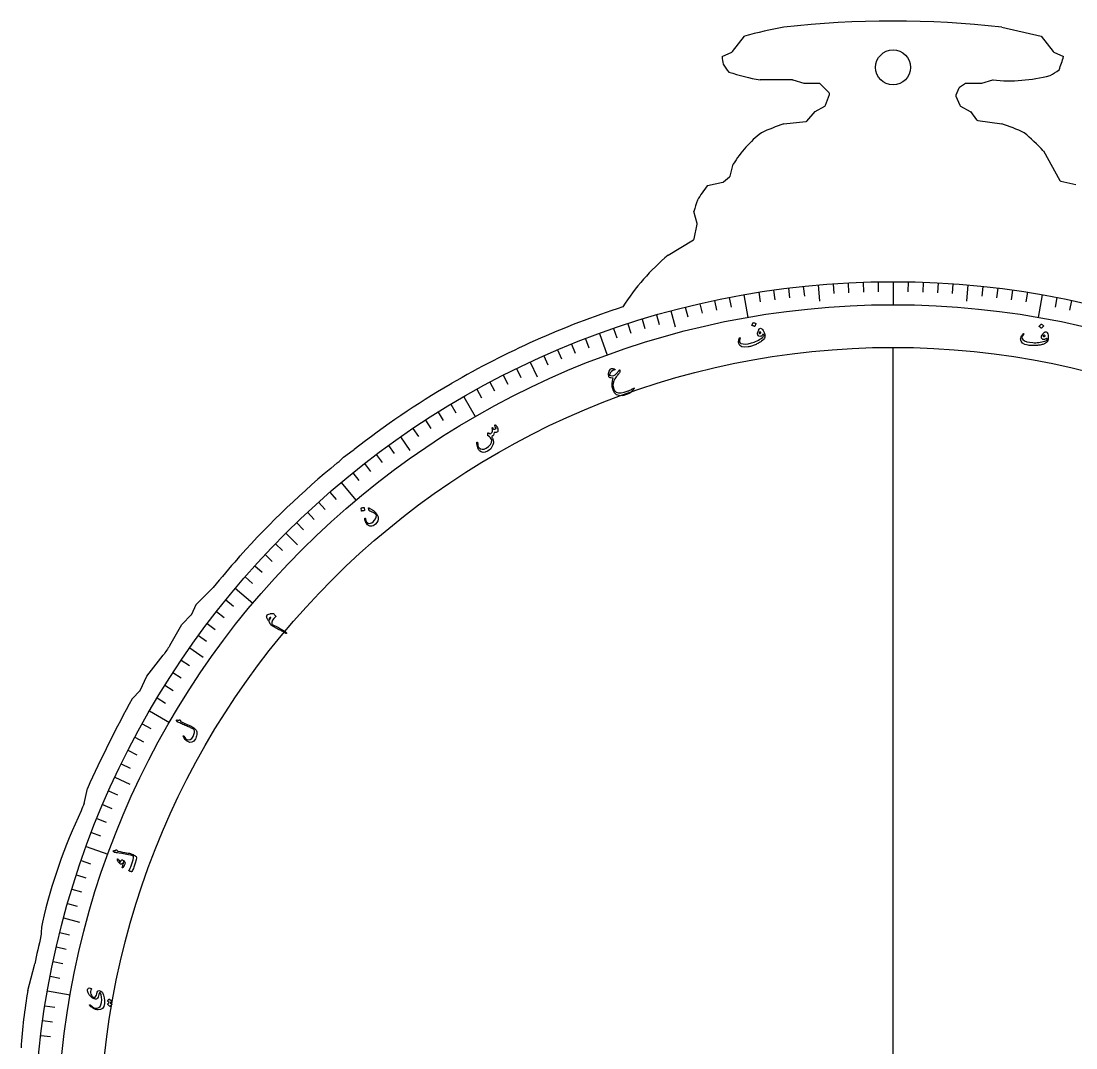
# Model space of a CAD drawing. Header units: millimetres. Extents: x -86 to 86, y -85 to 109.
# Drawn here: x -84.6 to 17.7, y 8.9 to 108.6 of the extents above; entities that cross this region are included whole.
import ezdxf

# ---------------------------------------------------------------- set-up
doc = ezdxf.new("R2010")
doc.units = ezdxf.units.MM
for name, color, linetype in [('CUT_INNER', 6, 'Continuous'), ('CUT_OUTER', 1, 'Continuous'), ('ENGRAVE', 7, 'Continuous'), ('ENGRAVE_FINE', 8, 'Continuous'), ('TEXT', 5, 'Continuous')]:
    doc.layers.add(name, color=color, linetype=linetype)

msp = doc.modelspace()

# ---------------------------------------------------------------- linework, layer by layer
at = {"layer": 'CUT_INNER'}
msp.add_circle((0, 104.0993), 1.7, dxfattribs=at)
at = {"layer": 'CUT_OUTER'}
for points in [[(10.5501, 107.9984), (14.3563, 107.128), (14.3598, 107.127), (14.3622, 107.1243), (15.5354, 105.6316)], [(-15.5856, 105.6316), (-14.4123, 107.1243), (-14.41, 107.127)], [(-16.5893, 105.1661), (-16.586, 105.1678), (-15.6426, 105.5872)], [(15.5924, 105.5872), (16.5359, 105.1677), (16.5391, 105.1662)], [(-9.746, 102.8772), (-12.8797, 102.8772), (-12.8843, 102.8775)], [(-7.1707, 102.5508), (-8.6307, 102.5508), (-8.6343, 102.551), (-8.6378, 102.5518), (-9.7029, 102.8709)], [(-6.1952, 101.6375), (-7.0646, 102.5069)], [(7.0206, 102.5256), (6.4418, 102.1395)], [(9.6528, 102.8709), (8.5876, 102.5518), (8.5841, 102.551), (8.5805, 102.5508), (7.1038, 102.5508)], [(-6.5445, 100.424), (-6.1603, 101.4801)], [(6.3872, 102.0738), (6.1033, 101.4117)], [(-8.3769, 98.8894), (-7.5474, 99.8234), (-7.5445, 99.8264), (-7.5409, 99.8286), (-6.6127, 100.3442)], [(6.1041, 101.2916), (6.4932, 100.4172)], [(6.5574, 100.3471), (7.491, 99.8285), (7.4943, 99.8264), (7.4968, 99.8234), (8.1105, 99.0046)], [(-10.5961, 98.627), (-10.5926, 98.6275), (-8.4741, 98.8398)], [(8.2102, 98.946), (10.5414, 98.6278), (10.5459, 98.6269)], [(14.5773, 96.0116), (14.5794, 96.0084), (16.179, 93.1294)], [(-15.8137, 93.5516), (-15.5007, 94.701), (-15.4996, 94.7044)], [(-16.4523, 92.9847), (-15.8625, 93.4757)], [(-18.0063, 92.6337), (-18.0029, 92.6346), (-16.5168, 92.9534)], [(16.2786, 93.0556), (17.7338, 92.7435), (17.7377, 92.7424)], [(-18.9961, 88.9639), (-19.3128, 90.1238), (-19.3135, 90.1272)], [(-19.3002, 87.4661), (-18.9941, 88.893)], [(-21.8203, 85.8771), (-21.8174, 85.879), (-19.3688, 87.3694)], [(-42.9693, 73.3388), (-42.9643, 73.3427)], [(-42.9577, 73.3456), (-42.8008, 73.4377)], [(-53.9234, 65.7059), (-53.7322, 65.8619), (-53.3182, 66.2583), (-53.3105, 66.2647), (-52.3675, 66.9523), (-52.2947, 67.0094)], [(-63.5658, 56.4299), (-63.5591, 56.4501), (-63.5577, 56.4535), (-63.5553, 56.4561), (-63.4687, 56.5391), (-63.3299, 56.695)], [(-68.0142, 51.0306), (-67.5917, 51.9828), (-67.5902, 51.9859), (-67.5879, 51.9884), (-65.9419, 53.634)], [(-70.156, 47.9905), (-69.0081, 50.0213), (-69.0063, 50.0241), (-69.004, 50.0266), (-68.0452, 50.9854)], [(-73.0276, 43.6191), (-72.387, 45.0078), (-72.3849, 45.0116), (-72.3825, 45.0152), (-70.7937, 47.0445)], [(-73.8011, 42.8314), (-73.7984, 42.8343), (-73.0577, 43.5759)], [(-78.4691, 32.6733), (-78.1616, 34.1108), (-78.1608, 34.1139)], [(-83.9353, 14.5035), (-83.2869, 16.9776), (-83.2634, 17.0939)]]:
    msp.add_lwpolyline(points, dxfattribs=at)
for centre, radius, start, end in [((-0.0261, 14.3364), 94.2572, 83.557526, 96.438659), ((-3.543, 68.3754), 40.2465, 100.093037, 105.664869), ((-15.7035, 105.7242), 0.15, 293.967095, 321.834311), ((15.6533, 105.7242), 0.15, 218.165688, 246.032905), ((-8.6118, 105.9138), 8.0124, 185.354425, 190.868699), ((-8.6748, 109.4054), 9.2711, 212.654168, 218.447416), ((3.0592, 108.9329), 13.9963, 338.741729, 344.387878), ((-8.1965, 128.1021), 25.6565, 252.443588, 259.472289), ((10.1676, 112.3881), 10.3918, 299.160348, 304.831786), ((-9.746, 102.7272), 0.15, 73.32536, 90), ((-7.1707, 102.4008), 0.15, 45, 90), ((7.1038, 102.4008), 0.15, 90, 123.707258), ((9.6958, 102.7272), 0.15, 90, 106.67464), ((11.2637, 118.3199), 15.5221, 264.202788, 284.809021), ((-6.3013, 101.5314), 0.15, 340.007106, 45), ((6.2412, 101.3526), 0.15, 156.793709, 203.985538), ((6.5251, 102.0147), 0.15, 123.707258, 156.793709), ((-6.6855, 100.4753), 0.15, 299.050388, 340.007106), ((6.6302, 100.4782), 0.15, 203.985538, 240.949612), ((-2.172, 74.3929), 25.6566, 109.168063, 114.411268), ((-8.4891, 98.9891), 0.15, 275.721651, 318.38804), ((8.2305, 99.0946), 0.15, 216.852023, 262.22849), ((4.5317, 80.4188), 19.1757, 64.704381, 71.721552), ((-5.8133, 88.7986), 11.3447, 127.856754, 148.629292), ((-4.9047, 77.1797), 27.096, 44.027771, 49.40935), ((-15.9585, 93.591), 0.15, 309.776282, 344.765514), ((16.3101, 93.2023), 0.15, 209.057415, 257.894344), ((-4.9687, 82.5692), 16.4704, 142.333309, 148.329057), ((-16.5482, 93.1), 0.15, 282.105656, 309.776283), ((-7.4932, 87.1709), 12.1844, 160.606278, 165.958125), ((-19.1408, 88.9244), 0.15, 347.894344, 15.272309), ((-19.4468, 87.4975), 0.15, 301.328076, 347.894344), ((-7.6534, 69.0419), 22.0028, 130.080785, 147.523897), ((-0.0055, 0.0106), 84.9881, 107.962468, 120.234794), ((-0.051, 0.0701), 84.9134, 120.360328, 127.970723), ((-42.9573, 73.3358), 0.00978, 92.275023, 135.36418), ((0, 0), 85, 129.375, 138.164062), ((-1.0884, 0.9243), 83.572, 138.381789, 140.897537), ((-68.1513, 51.0914), 0.15, 315, 336.074375), ((-16.8224, 11.3499), 64.707, 145.510652, 146.520908), ((-73.1638, 43.6819), 0.15, 315.03192, 335.235758), ((28.0282, -13.5432), 116.3929, 151.030285, 155.829714), ((-30.3644, 9.0838), 53.5315, 154.71201, 166.974442), ((-30.8207, 12.6613), 51.6803, 157.217908, 158.084042), ((-75.8953, 19.7683), 6.7656, 168.223943, 179.714255), ((-1.4392, 0.3093), 83.528, 166.504602, 168.407731), ((-36.8622, 6.1435), 47.8097, 169.929468, 176.651606)]:
    msp.add_arc(centre, radius, start, end, dxfattribs=at)
at = {"layer": 'ENGRAVE'}
for points in [[(-7.2601, 82.983), (-7.1212, 81.3953)], [(0, 83.3), (0, 81.0687)], [(7.2601, 82.983), (7.1212, 81.3953)], [(-14.4649, 82.0345), (-14.0774, 79.8371)], [(14.4649, 82.0345), (14.0774, 79.8371)], [(-21.5596, 80.4616), (-21.1471, 78.9222)], [(-28.4903, 78.2764), (-27.7271, 76.1797)], [(0, -76.925), (0, 76.925)], [(-35.2041, 75.4954), (-34.5306, 74.051)], [(-41.65, 72.1399), (-40.5344, 70.2076)], [(-47.7789, 68.2354), (-46.8648, 66.9298)], [(-53.5442, 63.8115), (-52.11, 62.1023)], [(-58.902, 58.902), (-57.775, 57.775)], [(-63.8115, 53.5442), (-62.1023, 52.11)], [(-68.2354, 47.7789), (-66.9298, 46.8648)], [(-72.1399, 41.65), (-70.2076, 40.5344)], [(-75.4954, 35.2041), (-74.051, 34.5306)], [(-78.2764, 28.4903), (-76.1797, 27.7271)], [(-80.4616, 21.5596), (-78.9222, 21.1471)], [(-82.0345, 14.4649), (-79.8371, 14.0774)]]:
    msp.add_lwpolyline(points, dxfattribs=at)
for radius in [83.3, 83.3, 81.0687, 76.925, 76.925]:
    msp.add_circle((0, 0), radius, dxfattribs=at)
at = {"layer": 'ENGRAVE_FINE'}
for points in [[(-5.8107, 83.0971), (-5.744, 82.1432)], [(-4.3596, 83.1858), (-4.3095, 82.2309)], [(-2.9071, 83.2493), (-2.8738, 82.2936)], [(-1.4538, 83.2873), (-1.4371, 82.3312)], [(1.4538, 83.2873), (1.4371, 82.3312)], [(2.9071, 83.2493), (2.8738, 82.2936)], [(4.3596, 83.1858), (4.3095, 82.2309)], [(5.8107, 83.0971), (5.744, 82.1432)], [(-13.031, 82.2744), (-12.8814, 81.33)], [(-11.5931, 82.4893), (-11.46, 81.5424)], [(-10.1517, 82.6791), (-10.0352, 81.73)], [(-8.7072, 82.8437), (-8.6073, 81.8927)], [(8.7072, 82.8437), (8.6073, 81.8927)], [(10.1517, 82.6791), (10.0352, 81.73)], [(11.5931, 82.4893), (11.46, 81.5424)], [(13.031, 82.2744), (12.8814, 81.33)], [(-18.7384, 81.165), (-18.5233, 80.2333)], [(-17.319, 81.4797), (-17.1202, 80.5443)], [(-15.8944, 81.7695), (-15.7119, 80.8309)], [(15.8944, 81.7695), (15.7119, 80.8309)], [(17.319, 81.4797), (17.1202, 80.5443)], [(-22.9606, 80.0731), (-22.697, 79.1539)], [(-20.1521, 80.8256), (-19.9208, 79.8978)], [(-25.7411, 79.223), (-25.4456, 78.3136)], [(-24.3546, 79.6602), (-24.075, 78.7457)], [(-27.1198, 78.7617), (-26.8085, 77.8575)], [(-31.2047, 77.2344), (-30.8465, 76.3478)], [(-29.8521, 77.7672), (-29.5094, 76.8745)], [(-33.8812, 76.0983), (-33.4922, 75.2248)], [(-32.5479, 76.6781), (-32.1743, 75.7978)], [(-36.5163, 74.8695), (-36.0971, 74.0101)], [(-37.8174, 74.2208), (-37.3833, 73.3688)], [(-40.3846, 72.8558), (-39.921, 72.0195)], [(-39.107, 73.5495), (-38.658, 72.7052)], [(-44.1423, 70.6424), (-43.6355, 69.8315)], [(-42.9027, 71.402), (-42.4102, 70.5824)], [(-45.3684, 69.8613), (-44.8476, 69.0593)], [(-46.5808, 69.0588), (-46.046, 68.2661)], [(-50.1312, 66.5263), (-49.5557, 65.7626)], [(-48.9625, 67.3911), (-48.4004, 66.6175)], [(-51.2846, 65.6413), (-50.6959, 64.8878)], [(-52.4224, 64.7363), (-51.8206, 63.9931)], [(-54.6497, 62.8673), (-54.0224, 62.1456)], [(-55.7386, 61.904), (-55.0987, 61.1933)], [(-56.8105, 60.9218), (-56.1583, 60.2224)], [(-57.865, 59.921), (-57.2008, 59.2331)], [(-59.921, 57.865), (-59.2331, 57.2008)], [(-60.9218, 56.8105), (-60.2224, 56.1583)], [(-61.904, 55.7386), (-61.1933, 55.0987)], [(-62.8673, 54.6497), (-62.1456, 54.0224)], [(-64.7363, 52.4224), (-63.9931, 51.8206)], [(-65.6413, 51.2846), (-64.8878, 50.6959)], [(-66.5263, 50.1312), (-65.7626, 49.5557)], [(-67.3911, 48.9625), (-66.6175, 48.4004)], [(-69.0588, 46.5808), (-68.2661, 46.046)], [(-69.8613, 45.3684), (-69.0593, 44.8476)], [(-70.6424, 44.1423), (-69.8315, 43.6355)], [(-71.402, 42.9027), (-70.5824, 42.4102)], [(-72.8558, 40.3846), (-72.0195, 39.921)], [(-73.5495, 39.107), (-72.7052, 38.658)], [(-74.2208, 37.8174), (-73.3688, 37.3833)], [(-74.8695, 36.5163), (-74.0101, 36.0971)], [(-76.0983, 33.8812), (-75.2248, 33.4922)], [(-76.6781, 32.5479), (-75.7978, 32.1743)], [(-77.2344, 31.2047), (-76.3478, 30.8465)], [(-77.7672, 29.8521), (-76.8745, 29.5094)], [(-78.7617, 27.1198), (-77.8575, 26.8085)], [(-79.223, 25.7411), (-78.3136, 25.4456)], [(-79.6602, 24.3546), (-78.7457, 24.075)], [(-80.0731, 22.9606), (-79.1539, 22.697)], [(-80.8256, 20.1521), (-79.8978, 19.9208)], [(-81.165, 18.7384), (-80.2333, 18.5233)], [(-81.4797, 17.319), (-80.5443, 17.1202)], [(-81.7695, 15.8944), (-80.8309, 15.7119)], [(-82.2744, 13.031), (-81.33, 12.8814)], [(-82.4893, 11.5931), (-81.5424, 11.46)], [(-82.6791, 10.1517), (-81.73, 10.0352)]]:
    msp.add_lwpolyline(points, dxfattribs=at)
at = {"layer": 'TEXT'}
for points in [[(-13.5799, 79.3171), (-13.5767, 79.3216), (-13.5717, 79.3248), (-13.5649, 79.3267), (-13.5562, 79.3274), (-13.4921, 79.3138), (-13.4306, 79.2943), (-13.3717, 79.2688), (-13.3154, 79.2374), (-13.3096, 79.2322), (-13.3064, 79.2265), (-13.306, 79.2203), (-13.3083, 79.2137), (-13.4142, 78.9591), (-13.4186, 78.9527), (-13.4253, 78.9502), (-13.4343, 78.9516), (-13.4454, 78.9569), (-13.4551, 78.9615), (-13.4703, 78.9682), (-13.491, 78.9772), (-13.5173, 78.9883), (-13.5494, 79.0014), (-13.5879, 79.0167), (-13.6327, 79.0339), (-13.6837, 79.0531), (-13.6907, 79.0566), (-13.6945, 79.0606), (-13.6953, 79.0651), (-13.693, 79.0702)], [(14.3671, 79.1783), (14.3716, 79.1814), (14.3775, 79.1827), (14.3845, 79.1822), (14.3929, 79.1799), (14.4485, 79.1452), (14.4996, 79.1058), (14.5462, 79.0617), (14.5884, 79.013), (14.5921, 79.006), (14.5931, 78.9996), (14.5914, 78.9937), (14.587, 78.9882), (14.4004, 78.7852), (14.394, 78.7807), (14.3869, 78.7807), (14.379, 78.785), (14.3703, 78.7938), (14.3627, 78.8015), (14.3508, 78.813), (14.3343, 78.8285), (14.3135, 78.8479), (14.2878, 78.8713), (14.2568, 78.8987), (14.2207, 78.9302), (14.1792, 78.9657), (14.1739, 78.9714), (14.1716, 78.9764), (14.1725, 78.981), (14.1763, 78.985)], [(-12.9263, 78.7604), (-12.8658, 78.7747), (-12.8013, 78.7613), (-12.7326, 78.7202), (-12.66, 78.6512), (-12.5901, 78.5575), (-12.5299, 78.4419), (-12.4792, 78.3046), (-12.4381, 78.1456), (-12.427, 78.0873), (-12.4224, 78.0322), (-12.4241, 77.9805), (-12.4321, 77.932), (-12.4716, 77.8314), (-12.5382, 77.7307), (-12.6317, 77.6298), (-12.7521, 77.5286), (-12.8212, 77.4793), (-12.893, 77.4317), (-12.9675, 77.3857), (-13.0448, 77.3413), (-13.125, 77.2984), (-13.2082, 77.2571), (-13.2946, 77.2172), (-13.3841, 77.1789), (-13.4743, 77.1426), (-13.5627, 77.1091), (-13.6495, 77.0783), (-13.7346, 77.0502), (-13.8183, 77.025), (-13.9007, 77.0029), (-13.982, 76.9838), (-14.062, 76.9677), (-14.4018, 76.9332), (-14.6645, 76.9748), (-14.8503, 77.0934), (-14.9593, 77.2895), (-14.9708, 77.3377), (-14.9787, 77.3937), (-14.983, 77.4573), (-14.9837, 77.5288), (-14.9778, 77.6085), (-14.9634, 77.6875), (-14.9406, 77.7658), (-14.9093, 77.8433), (-14.9042, 77.8525), (-14.8975, 77.8596), (-14.8892, 77.8647), (-14.8794, 77.8678), (-14.8695, 77.8683), (-14.8609, 77.8658), (-14.8538, 77.8604), (-14.8481, 77.8519), (-14.8442, 77.8421), (-14.8428, 77.8326), (-14.8438, 77.8234), (-14.8472, 77.8145), (-14.8983, 77.6386), (-14.8992, 77.4966), (-14.8503, 77.3883), (-14.7517, 77.3138), (-14.5546, 77.2539), (-14.3195, 77.2404), (-14.0461, 77.273), (-13.7339, 77.3513), (-13.5987, 77.3959), (-13.4644, 77.447), (-13.3309, 77.5048), (-13.1982, 77.5691), (-13.0665, 77.6401), (-12.9359, 77.7176), (-12.8064, 77.8017), (-12.6779, 77.8923), (-12.6105, 77.947), (-12.5617, 78.0022), (-12.5317, 78.0577), (-12.5204, 78.1138), (-12.5369, 78.1484), (-12.559, 78.1791), (-12.5867, 78.2058), (-12.62, 78.2284), (-12.6237, 78.2292), (-12.6275, 78.2264), (-12.6316, 78.2201), (-12.6359, 78.2103), (-12.6683, 78.1331), (-12.7088, 78.0724), (-12.7574, 78.0283), (-12.8141, 78.0008), (-12.9229, 77.9813), (-13.0121, 77.9991), (-13.0818, 78.0544), (-13.1322, 78.1472), (-13.1462, 78.2341), (-13.1349, 78.3452), (-13.0981, 78.4804), (-13.0355, 78.6396), (-13.014, 78.68), (-12.9887, 78.7135), (-12.9594, 78.7403), (-12.9263, 78.7604)], [(-12.8226, 78.3386), (-12.8136, 78.3541), (-12.8126, 78.3682), (-12.8196, 78.3811), (-12.8346, 78.3926), (-12.8919, 78.4171), (-12.939, 78.4175), (-12.9759, 78.3939), (-13.0025, 78.3463), (-13.0048, 78.3327), (-13.0039, 78.3212), (-12.9998, 78.3117), (-12.9925, 78.3044), (-12.9453, 78.2846), (-12.9013, 78.2836), (-12.8604, 78.3017), (-12.8226, 78.3386)], [(14.7909, 78.4316), (14.8526, 78.4244), (14.9087, 78.3897), (14.9591, 78.3276), (15.0038, 78.2379), (15.0374, 78.1259), (15.0545, 77.9968), (15.0551, 77.8504), (15.0394, 77.6869), (15.0298, 77.6283), (15.0154, 77.575), (14.9961, 77.527), (14.972, 77.4841), (14.9004, 77.4031), (14.8034, 77.3312), (14.681, 77.2684), (14.5333, 77.2145), (14.4515, 77.1919), (14.3678, 77.1717), (14.282, 77.1539), (14.1942, 77.1386), (14.1042, 77.1258), (14.0118, 77.1154), (13.917, 77.1075), (13.8198, 77.102), (13.7227, 77.0988), (13.6281, 77.0976), (13.536, 77.0983), (13.4464, 77.101), (13.3592, 77.106), (13.2741, 77.1133), (13.1913, 77.1232), (13.1105, 77.1355), (12.7794, 77.2192), (12.5468, 77.3482), (12.4128, 77.5232), (12.3774, 77.7448), (12.3831, 77.794), (12.3948, 77.8493), (12.4125, 77.9106), (12.4363, 77.9779), (12.4692, 78.0508), (12.5097, 78.1201), (12.5579, 78.1859), (12.6138, 78.248), (12.6218, 78.2549), (12.6305, 78.2594), (12.64, 78.2613), (12.6503, 78.2608), (12.6598, 78.2579), (12.667, 78.2527), (12.6718, 78.2451), (12.6743, 78.2352), (12.6745, 78.2246), (12.6726, 78.2152), (12.6685, 78.2069), (12.6623, 78.1998), (12.5541, 78.052), (12.5047, 77.9188), (12.5137, 77.8003), (12.5808, 77.6965), (12.7456, 77.5728), (12.9619, 77.4798), (13.23, 77.4169), (13.5501, 77.3837), (13.6923, 77.3794), (13.8361, 77.3815), (13.9812, 77.3901), (14.1279, 77.4052), (14.2759, 77.4268), (14.4252, 77.455), (14.5757, 77.4897), (14.7274, 77.531), (14.8095, 77.5593), (14.8742, 77.5944), (14.9214, 77.6364), (14.9512, 77.6852), (14.9475, 77.7234), (14.9373, 77.7598), (14.9203, 77.7943), (14.8967, 77.8269), (14.8936, 77.8289), (14.889, 77.8276), (14.883, 77.8231), (14.8757, 77.8153), (14.8188, 77.7539), (14.76, 77.7108), (14.6992, 77.6859), (14.6365, 77.6794), (14.5277, 77.6983), (14.4499, 77.7456), (14.4033, 77.8214), (14.3877, 77.9258), (14.4042, 78.0123), (14.4529, 78.1128), (14.5337, 78.2272), (14.647, 78.3555), (14.6809, 78.3861), (14.7162, 78.4089), (14.7529, 78.4241), (14.7909, 78.4316)], [(14.7441, 77.9998), (14.7578, 78.0112), (14.7636, 78.0242), (14.7615, 78.0387), (14.7513, 78.0547), (14.7058, 78.0972), (14.6616, 78.1137), (14.6189, 78.1042), (14.5776, 78.0685), (14.5708, 78.0565), (14.5678, 78.0454), (14.5684, 78.0351), (14.5728, 78.0257), (14.6103, 77.991), (14.6513, 77.9751), (14.6959, 77.978), (14.7441, 77.9998)], [(-27.4053, 74.8144), (-27.364, 74.8434), (-27.314, 74.8609), (-27.2553, 74.8667), (-27.1878, 74.8611), (-27.152, 74.8543), (-27.1186, 74.8465), (-27.0875, 74.8377), (-27.0586, 74.8278), (-27.0322, 74.8171), (-27.0082, 74.8056), (-26.9866, 74.7935), (-26.9675, 74.7807), (-26.9528, 74.7668), (-26.9525, 74.7551), (-26.9666, 74.7456), (-26.995, 74.7382), (-27.1732, 74.6866), (-27.3207, 74.5903), (-27.4371, 74.4494), (-27.5223, 74.264), (-27.5229, 74.2538), (-27.5193, 74.2447), (-27.5116, 74.2367), (-27.4998, 74.2298), (-27.3651, 74.1899), (-27.2318, 74.1797), (-27.0996, 74.1991), (-26.9684, 74.2481), (-26.9464, 74.2614), (-26.9199, 74.2836), (-26.8889, 74.3149), (-26.8533, 74.3551), (-26.7902, 74.4333), (-26.7344, 74.5023), (-26.6858, 74.5622), (-26.6445, 74.6128), (-26.6105, 74.6543), (-26.5839, 74.6866), (-26.5647, 74.7097), (-26.5529, 74.7237), (-26.534, 74.7379), (-26.5204, 74.736), (-26.5122, 74.718), (-26.5092, 74.6838), (-26.5115, 74.5905), (-26.5172, 74.5196), (-26.5263, 74.4712), (-26.5388, 74.4451), (-26.5884, 74.3955), (-26.6398, 74.3401), (-26.6929, 74.2789), (-26.7477, 74.212), (-26.8042, 74.1392), (-26.8624, 74.0607), (-26.9222, 73.9764), (-26.9837, 73.8863), (-27.096, 73.6768), (-27.158, 73.4566), (-27.17, 73.2256), (-27.1321, 72.9839), (-27.0887, 72.8608), (-27.0273, 72.7542), (-26.9479, 72.6641), (-26.8507, 72.5904), (-26.6495, 72.5177), (-26.3914, 72.512), (-26.076, 72.5726), (-25.7026, 72.6987), (-25.6465, 72.7226), (-25.5864, 72.7495), (-25.5223, 72.7793), (-25.4543, 72.8121), (-25.3826, 72.8479), (-25.3073, 72.8868), (-25.2286, 72.929), (-25.1463, 72.9742), (-25.1318, 72.9811), (-25.1203, 72.984), (-25.1118, 72.9831), (-25.1064, 72.9782), (-25.1103, 72.944), (-25.1512, 72.88), (-25.2289, 72.7861), (-25.3432, 72.6622), (-25.414, 72.5913), (-25.4778, 72.5345), (-25.5347, 72.492), (-25.5846, 72.4636), (-25.7774, 72.3781), (-25.9562, 72.3117), (-26.1214, 72.2645), (-26.2728, 72.2365), (-26.5799, 72.2409), (-26.83, 72.3353), (-27.0233, 72.5204), (-27.1594, 72.7968), (-27.2395, 73.1105), (-27.2639, 73.4042), (-27.2322, 73.6782), (-27.1442, 73.9321), (-27.2653, 73.9403), (-27.3673, 73.9563), (-27.4503, 73.98), (-27.5141, 74.0116), (-27.5338, 74.0265), (-27.5502, 74.0448), (-27.5634, 74.0663), (-27.5732, 74.0911), (-27.5883, 74.1621), (-27.5967, 74.2315), (-27.5982, 74.2993), (-27.5929, 74.3656), (-27.5657, 74.505), (-27.5253, 74.6263), (-27.4718, 74.7295), (-27.4053, 74.8144)], [(-38.6227, 69.3516), (-38.6245, 69.3659), (-38.6231, 69.3777), (-38.6185, 69.3869), (-38.6106, 69.3934), (-38.5986, 69.3984), (-38.5867, 69.3997), (-38.575, 69.3974), (-38.5635, 69.3915), (-38.5295, 69.3665), (-38.4954, 69.331), (-38.4613, 69.285), (-38.4271, 69.2284), (-38.3806, 69.1309), (-38.3485, 69.0314), (-38.3307, 68.9302), (-38.3272, 68.8272), (-38.3305, 68.8001), (-38.3376, 68.7766), (-38.3484, 68.7567), (-38.3631, 68.7404), (-38.4261, 68.6996), (-38.503, 68.6718), (-38.5937, 68.6567), (-38.6983, 68.6545), (-38.7136, 68.5235), (-38.7586, 68.4167), (-38.8333, 68.3339), (-38.9378, 68.2751), (-38.9091, 68.2169), (-38.8832, 68.16), (-38.8599, 68.1044), (-38.8394, 68.0501), (-38.8214, 67.9969), (-38.8058, 67.9443), (-38.7924, 67.8923), (-38.7814, 67.841), (-38.7686, 67.7444), (-38.7704, 67.6474), (-38.7867, 67.55), (-38.8175, 67.4521), (-38.9107, 67.261), (-39.0298, 67.0951), (-39.175, 66.9544), (-39.3464, 66.8387), (-39.5628, 66.7481), (-39.7638, 66.7262), (-39.9495, 66.7733), (-40.1203, 66.8897), (-40.1651, 66.9415), (-40.2078, 67.009), (-40.2484, 67.0921), (-40.2867, 67.1909), (-40.3208, 67.3038), (-40.347, 67.4269), (-40.3652, 67.56), (-40.3755, 67.7032), (-40.3751, 67.7128), (-40.3727, 67.7209), (-40.368, 67.7277), (-40.3612, 67.7332), (-40.3534, 67.7369), (-40.3457, 67.7388), (-40.3383, 67.7387), (-40.3311, 67.7367), (-40.3241, 67.7318), (-40.3189, 67.7253), (-40.3155, 67.7172), (-40.3138, 67.7077), (-40.2969, 67.5192), (-40.2703, 67.3716), (-40.2342, 67.2651), (-40.1887, 67.1995), (-40.0326, 67.0882), (-39.8635, 67.0404), (-39.6811, 67.0559), (-39.4854, 67.1346), (-39.2432, 67.2983), (-39.0672, 67.4871), (-38.9572, 67.7017), (-38.9132, 67.9425), (-38.9749, 68.0492), (-39.057, 68.1521), (-39.1596, 68.2513), (-39.2826, 68.3466), (-39.2964, 68.3555), (-39.3064, 68.3648), (-39.3126, 68.3745), (-39.3151, 68.3846), (-39.3179, 68.4225), (-39.3202, 68.4583), (-39.3222, 68.4918), (-39.3237, 68.5231), (-39.3247, 68.5518), (-39.3249, 68.5777), (-39.3243, 68.6007), (-39.323, 68.6209), (-39.321, 68.6302), (-39.3166, 68.636), (-39.3098, 68.6384), (-39.3005, 68.6373), (-39.295, 68.6355), (-39.2871, 68.6326), (-39.2767, 68.6283), (-39.2638, 68.6229), (-39.2488, 68.616), (-39.232, 68.6075), (-39.2133, 68.5974), (-39.1929, 68.5856), (-39.1524, 68.5636), (-39.1206, 68.5491), (-39.0975, 68.5419), (-39.0831, 68.5422), (-39.0104, 68.5759), (-38.9476, 68.6272), (-38.8948, 68.6962), (-38.8519, 68.7829), (-38.8444, 68.8286), (-38.8485, 68.8942), (-38.8641, 68.9796), (-38.8914, 69.085), (-38.8939, 69.095), (-38.8937, 69.1048), (-38.8907, 69.1145), (-38.8849, 69.1239), (-38.8787, 69.1313), (-38.8717, 69.1366), (-38.8639, 69.1397), (-38.8553, 69.1405), (-38.8356, 69.1296), (-38.8141, 69.1003), (-38.7906, 69.0527), (-38.7653, 68.9868), (-38.6925, 68.9841), (-38.6223, 68.9948), (-38.5549, 69.0189), (-38.49, 69.0564), (-38.5018, 69.0755), (-38.5132, 69.09), (-38.5242, 69.0999), (-38.5349, 69.1052), (-38.5461, 69.1095), (-38.5546, 69.1153), (-38.5605, 69.1226), (-38.5636, 69.1314)], [(-51.5916, 61.3242), (-51.5911, 61.3297), (-51.5884, 61.3349), (-51.5835, 61.3401), (-51.5764, 61.345), (-51.5144, 61.3655), (-51.4517, 61.3796), (-51.3881, 61.3872), (-51.3239, 61.3885), (-51.3162, 61.3869), (-51.3106, 61.3835), (-51.3071, 61.3784), (-51.3057, 61.3716), (-51.268, 61.0988), (-51.2685, 61.091), (-51.273, 61.0855), (-51.2814, 61.0822), (-51.2937, 61.0812), (-51.3044, 61.0802), (-51.3209, 61.0784), (-51.3432, 61.0757), (-51.3714, 61.0721), (-51.4057, 61.0673), (-51.4464, 61.0611), (-51.4936, 61.0534), (-51.5473, 61.0443), (-51.555, 61.0438), (-51.5603, 61.0453), (-51.5633, 61.0488), (-51.5639, 61.0544)], [(-50.8543, 61.3398), (-50.8013, 61.3165), (-50.7473, 61.2909), (-50.6926, 61.2629), (-50.6369, 61.2327), (-50.5805, 61.1997), (-50.5234, 61.1633), (-50.4654, 61.1235), (-50.4068, 61.0803), (-50.3503, 61.0357), (-50.2968, 60.9894), (-50.2464, 60.9413), (-50.1991, 60.8914), (-50.1546, 60.8396), (-50.113, 60.7857), (-50.0741, 60.7298), (-50.038, 60.6719), (-50.0043, 60.6076), (-49.9782, 60.5441), (-49.9595, 60.4813), (-49.9484, 60.4193), (-49.9497, 60.2561), (-49.995, 60.0945), (-50.0841, 59.9344), (-50.2172, 59.7756), (-50.3277, 59.6778), (-50.4392, 59.6095), (-50.5518, 59.5707), (-50.6657, 59.5613), (-50.7745, 59.5811), (-50.8762, 59.6261), (-50.9709, 59.6961), (-51.0585, 59.7914), (-51.1342, 59.907), (-51.1915, 60.0312), (-51.2303, 60.1641), (-51.2504, 60.3057), (-51.2501, 60.3241), (-51.2461, 60.3376), (-51.2384, 60.3461), (-51.2271, 60.3497), (-51.2131, 60.349), (-51.2022, 60.3406), (-51.1944, 60.3246), (-51.1897, 60.3009), (-51.1492, 60.1355), (-51.0889, 60.0066), (-51.0091, 59.914), (-50.9098, 59.8576), (-50.7998, 59.8383), (-50.6833, 59.8566), (-50.5602, 59.9123), (-50.4304, 60.0056), (-50.295, 60.1439), (-50.1958, 60.2929), (-50.1327, 60.4529), (-50.1057, 60.624), (-50.1062, 60.6288), (-50.1085, 60.6346), (-50.1126, 60.6414), (-50.1186, 60.6492), (-50.171, 60.7057), (-50.2407, 60.7644), (-50.3276, 60.8253), (-50.4319, 60.8882), (-50.4863, 60.9182), (-50.5376, 60.9457), (-50.5857, 60.9705), (-50.6307, 60.9926), (-50.6726, 61.0119), (-50.7113, 61.028), (-50.7469, 61.0409), (-50.7794, 61.0507), (-50.7957, 61.0564), (-50.8083, 61.0637), (-50.8172, 61.0725), (-50.8223, 61.0829), (-50.8961, 61.3172), (-50.8978, 61.3329), (-50.8914, 61.342), (-50.8769, 61.3442), (-50.8543, 61.3398)], [(-60.4915, 50.2704), (-60.5238, 50.3082), (-60.5552, 50.3468), (-60.5856, 50.3864), (-60.6149, 50.4269), (-60.6427, 50.4684), (-60.6684, 50.5109), (-60.692, 50.5544), (-60.7134, 50.599), (-60.747, 50.6861), (-60.7656, 50.7629), (-60.7694, 50.8294), (-60.7582, 50.8855), (-60.7193, 50.9525), (-60.6533, 51.007), (-60.5602, 51.0486), (-60.4402, 51.0775), (-60.4046, 51.0832), (-60.369, 51.0879), (-60.3333, 51.0915), (-60.2975, 51.0939), (-60.2615, 51.0955), (-60.2252, 51.0962), (-60.1885, 51.0961), (-60.1515, 51.0951), (-60.1311, 51.0934), (-60.1134, 51.089), (-60.0985, 51.0819), (-60.0864, 51.0721), (-60.0454, 51.0236), (-60.009, 50.9801), (-59.9772, 50.9415), (-59.95, 50.9079), (-59.9277, 50.8797), (-59.9107, 50.8574), (-59.8989, 50.8412), (-59.8924, 50.8309), (-59.8874, 50.8149), (-59.8882, 50.8003), (-59.8949, 50.7871), (-59.9073, 50.7754), (-60.0858, 50.6159), (-60.2033, 50.4456), (-60.2598, 50.2649), (-60.2553, 50.0741), (-60.2499, 50.0566), (-60.2419, 50.0422), (-60.2312, 50.0311), (-60.2178, 50.0232), (-60.0244, 49.9322), (-59.8261, 49.8338), (-59.6229, 49.728), (-59.4148, 49.6149), (-59.1415, 49.4546), (-58.9553, 49.3267), (-58.8559, 49.2313), (-58.8432, 49.1687), (-58.8566, 49.1587), (-58.876, 49.1581), (-58.9016, 49.167), (-58.9332, 49.1854), (-58.9957, 49.228), (-59.0622, 49.2706), (-59.1327, 49.3131), (-59.2073, 49.3555), (-59.2855, 49.398), (-59.3671, 49.4407), (-59.452, 49.4837), (-59.5401, 49.5269), (-59.8358, 49.6717), (-60.064, 49.7937), (-60.2245, 49.8933), (-60.3171, 49.9708), (-60.3548, 50.0133), (-60.3877, 50.0546), (-60.4159, 50.0947), (-60.4394, 50.1337), (-60.4584, 50.171), (-60.4735, 50.2062), (-60.4845, 50.2393), (-60.4915, 50.2704)], [(-60.4768, 50.4657), (-60.4676, 50.495), (-60.4568, 50.5249), (-60.4442, 50.5554), (-60.4298, 50.5864), (-60.4139, 50.6179), (-60.3965, 50.6496), (-60.3775, 50.6816), (-60.3571, 50.7138), (-60.4223, 50.6991), (-60.472, 50.6808), (-60.506, 50.659), (-60.5245, 50.6336), (-60.5344, 50.5933), (-60.5298, 50.5519), (-60.5105, 50.5093), (-60.4768, 50.4657)], [(-69.5045, 40.7136), (-69.5099, 40.7231), (-69.5121, 40.7326), (-69.5112, 40.7421), (-69.5072, 40.7515), (-69.5006, 40.7595), (-69.4917, 40.7643), (-69.4807, 40.766), (-69.4675, 40.7646), (-69.392, 40.7542), (-69.3237, 40.7502), (-69.2628, 40.7527), (-69.2092, 40.7618), (-69.191, 40.7631), (-69.1746, 40.7568), (-69.16, 40.743), (-69.1472, 40.7217), (-69.142, 40.7097), (-69.1369, 40.6983), (-69.1319, 40.6875), (-69.1271, 40.6772), (-69.1226, 40.6675), (-69.1185, 40.6585), (-69.1149, 40.6503), (-69.1117, 40.6427), (-69.1056, 40.6296), (-69.0963, 40.6174), (-69.0839, 40.606), (-69.0683, 40.5955), (-69.0206, 40.5718), (-68.9683, 40.5466), (-68.9112, 40.5201), (-68.8494, 40.4921), (-68.783, 40.4625), (-68.712, 40.4311), (-68.6365, 40.398), (-68.5566, 40.363), (-68.4761, 40.3292), (-68.4008, 40.2969), (-68.3307, 40.266), (-68.2657, 40.2366), (-68.2056, 40.2086), (-68.1502, 40.1823), (-68.0994, 40.1576), (-68.0532, 40.1345), (-67.9197, 40.0605), (-67.8015, 39.9763), (-67.6986, 39.8821), (-67.611, 39.7779), (-67.5683, 39.7017), (-67.5427, 39.6077), (-67.534, 39.496), (-67.5423, 39.3665), (-67.5638, 39.2338), (-67.5935, 39.1147), (-67.6316, 39.0093), (-67.678, 38.9176), (-67.8367, 38.7123), (-68.0129, 38.6007), (-68.207, 38.5828), (-68.4193, 38.6589), (-68.5569, 38.752), (-68.6767, 38.8696), (-68.7786, 39.0118), (-68.8624, 39.1787), (-68.8663, 39.19), (-68.8671, 39.2), (-68.8646, 39.2085), (-68.859, 39.2158), (-68.851, 39.2223), (-68.8432, 39.2263), (-68.8356, 39.2277), (-68.8281, 39.2266), (-68.8179, 39.223), (-68.8093, 39.2176), (-68.8021, 39.2105), (-68.7964, 39.2014), (-68.7121, 39.0721), (-68.6345, 38.9721), (-68.5638, 38.9012), (-68.4998, 38.8594), (-68.3319, 38.8229), (-68.1777, 38.8621), (-68.0372, 38.9769), (-67.9099, 39.1672), (-67.8262, 39.3568), (-67.7831, 39.5343), (-67.7807, 39.7), (-67.8191, 39.8542), (-67.8666, 39.8793), (-67.9227, 39.9075), (-67.9874, 39.9387), (-68.0609, 39.9731), (-68.1432, 40.0104), (-68.2348, 40.0506), (-68.3355, 40.0938), (-68.4455, 40.1398), (-68.5583, 40.1884), (-68.669, 40.2367), (-68.7777, 40.2847), (-68.8844, 40.3323), (-68.9889, 40.3798), (-69.0913, 40.4272), (-69.1913, 40.4747), (-69.2892, 40.5222), (-69.3856, 40.5641), (-69.3956, 40.5706), (-69.4043, 40.5778), (-69.4118, 40.5855), (-69.418, 40.5939)], [(-75.6257, 28.0722), (-75.5887, 28.0773), (-75.553, 28.0838), (-75.5187, 28.0915), (-75.4857, 28.1006), (-75.454, 28.1112), (-75.4235, 28.1235), (-75.3943, 28.1374), (-75.3662, 28.1531), (-75.3519, 28.1578), (-75.3381, 28.1559), (-75.3246, 28.1476), (-75.3115, 28.1327), (-75.2449, 28.0477), (-75.2375, 28.039), (-75.2309, 28.0324), (-75.2253, 28.0278), (-75.2205, 28.0252), (-74.9692, 27.9863), (-74.7428, 27.9492), (-74.5413, 27.9142), (-74.3645, 27.8813), (-74.2128, 27.8504), (-74.0864, 27.8215), (-73.9853, 27.7946), (-73.9094, 27.7698), (-73.7686, 27.7168), (-73.7249, 27.6976), (-73.6818, 27.6761), (-73.6393, 27.6523), (-73.5975, 27.6264), (-73.5564, 27.5981), (-73.516, 27.5672), (-73.4764, 27.5338), (-73.4375, 27.4978), (-73.4015, 27.3862), (-73.4258, 27.1792), (-73.5096, 26.8766), (-73.6515, 26.4777), (-73.7005, 26.3547), (-73.7488, 26.2421), (-73.7966, 26.1397), (-73.8438, 26.0476), (-73.8507, 26.0402), (-73.8585, 26.0358), (-73.8673, 26.0347), (-73.877, 26.0367), (-73.9222, 26.0497), (-73.9633, 26.0619), (-74.0002, 26.0731), (-74.033, 26.0836), (-74.0619, 26.0933), (-74.0874, 26.1023), (-74.1095, 26.1108), (-74.1281, 26.1187), (-74.1383, 26.1237), (-74.1429, 26.1296), (-74.142, 26.1364), (-74.1354, 26.144), (-74.0911, 26.2043), (-74.0453, 26.2859), (-73.9979, 26.3888), (-73.9488, 26.513), (-73.8135, 26.8881), (-73.7239, 27.1875), (-73.6812, 27.4119), (-73.6858, 27.5614), (-73.7735, 27.5939), (-73.9392, 27.6356), (-74.1832, 27.6863), (-74.5054, 27.7456), (-74.829, 27.802), (-75.0743, 27.8434), (-75.2411, 27.8701), (-75.3293, 27.8821), (-75.3538, 27.8847), (-75.3766, 27.8871), (-75.3979, 27.8893), (-75.4176, 27.8914), (-75.4355, 27.8932), (-75.4515, 27.8948), (-75.4656, 27.896), (-75.4777, 27.8969), (-75.5036, 27.9006), (-75.5267, 27.9084), (-75.5471, 27.9201), (-75.5649, 27.9358), (-75.6536, 28.0323), (-75.6593, 28.0396), (-75.6623, 28.0464), (-75.6626, 28.0526), (-75.6603, 28.0583), (-75.654, 28.0639), (-75.6461, 28.0681), (-75.6366, 28.0708), (-75.6257, 28.0722)], [(-75.2426, 27.2617), (-75.2399, 27.2669), (-75.236, 27.2709), (-75.2309, 27.2736), (-75.2247, 27.2751), (-75.2198, 27.2745), (-75.2148, 27.2731), (-75.2097, 27.2709), (-75.2045, 27.2677), (-75.0737, 27.1508), (-75.0609, 27.1377), (-75.0518, 27.1256), (-75.0465, 27.1144), (-75.0449, 27.1041), (-75.0478, 27.0636), (-75.0456, 27.0275), (-75.038, 26.9957), (-75.0253, 26.9682), (-75.0162, 26.9604), (-75.0031, 26.9619), (-74.9858, 26.9726), (-74.9643, 26.9925), (-74.9528, 27.0068), (-74.9415, 27.0218), (-74.9304, 27.0375), (-74.9194, 27.0538), (-74.9085, 27.071), (-74.8976, 27.0892), (-74.8867, 27.1085), (-74.8759, 27.1288), (-74.8186, 27.1917), (-74.7474, 27.1926), (-74.6623, 27.1316), (-74.5633, 27.009), (-74.537, 26.9637), (-74.5187, 26.9223), (-74.5085, 26.8845), (-74.5063, 26.8505), (-74.5112, 26.8158), (-74.5246, 26.7702), (-74.5463, 26.7137), (-74.5763, 26.6462), (-74.5924, 26.612), (-74.6089, 26.58), (-74.6258, 26.5502), (-74.6432, 26.5226), (-74.6604, 26.497), (-74.677, 26.4733), (-74.6929, 26.4513), (-74.7082, 26.4311), (-74.7209, 26.4198), (-74.7333, 26.413), (-74.7454, 26.4105), (-74.7572, 26.4124), (-74.7679, 26.4182), (-74.7741, 26.4266), (-74.7758, 26.4374), (-74.7729, 26.4507), (-74.7613, 26.4923), (-74.7473, 26.5392), (-74.731, 26.5914), (-74.7123, 26.6489), (-74.6774, 26.7562), (-74.654, 26.8413), (-74.6421, 26.9044), (-74.6418, 26.9454), (-74.6435, 26.9513), (-74.6471, 26.9555), (-74.6526, 26.9579), (-74.6599, 26.9585), (-74.665, 26.9574), (-74.6705, 26.9541), (-74.6764, 26.9484), (-74.6828, 26.9404), (-74.7334, 26.8633), (-74.7562, 26.8316), (-74.78, 26.8061), (-74.8049, 26.7867), (-74.8309, 26.7733), (-74.859, 26.7643), (-74.8854, 26.7624), (-74.91, 26.7677), (-74.9328, 26.7802), (-75.0771, 26.892), (-75.1769, 27.0095), (-75.232, 27.1328), (-75.2426, 27.2617)], [(-77.7886, 14.621), (-77.8396, 14.529), (-77.8613, 14.4197), (-77.8536, 14.2932), (-77.8164, 14.1497), (-77.7731, 14.0552), (-77.7158, 13.9728), (-77.6445, 13.9024), (-77.5594, 13.8441), (-77.5416, 13.8366), (-77.5224, 13.8328), (-77.5018, 13.8326), (-77.4797, 13.8361), (-77.4066, 13.8724), (-77.3434, 13.9439), (-77.2902, 14.0505), (-77.2467, 14.1923), (-77.205, 14.3323), (-77.1579, 14.4309), (-77.1057, 14.488), (-77.0482, 14.5036), (-76.9375, 14.4857), (-76.8435, 14.4457), (-76.7661, 14.3837), (-76.7052, 14.2998), (-76.5929, 14.0492), (-76.5228, 13.7921), (-76.4948, 13.5282), (-76.509, 13.2572), (-76.5791, 12.9707), (-76.7041, 12.7684), (-76.8848, 12.65), (-77.1215, 12.6157), (-77.2457, 12.6317), (-77.3769, 12.6714), (-77.5151, 12.7347), (-77.6602, 12.8219), (-77.6999, 12.8505), (-77.7379, 12.8794), (-77.7743, 12.9087), (-77.809, 12.9383), (-77.8424, 12.9685), (-77.8744, 12.9994), (-77.9051, 13.0312), (-77.9344, 13.0637), (-77.946, 13.0805), (-77.9495, 13.0943), (-77.945, 13.1053), (-77.9323, 13.1133), (-77.9178, 13.1165), (-77.9039, 13.1155), (-77.8908, 13.1104), (-77.8783, 13.1011), (-77.6985, 12.9429), (-77.5298, 12.8391), (-77.3722, 12.7894), (-77.2261, 12.7935), (-77.0622, 12.8569), (-76.9352, 12.9686), (-76.845, 13.1286), (-76.7912, 13.3369), (-76.7655, 13.6114), (-76.778, 13.8651), (-76.8289, 14.0985), (-76.9185, 14.3117), (-76.927, 14.3251), (-76.9368, 14.3314), (-76.9478, 14.3305), (-76.9603, 14.3226), (-76.9874, 14.2859), (-77.0169, 14.2191), (-77.0488, 14.122), (-77.083, 13.9947), (-77.123, 13.866), (-77.1716, 13.771), (-77.2289, 13.7096), (-77.295, 13.682), (-77.3679, 13.6766), (-77.4419, 13.6847), (-77.5171, 13.7061), (-77.5933, 13.741), (-77.7384, 13.8364), (-77.8662, 13.956), (-77.9766, 14.0998), (-78.0695, 14.268), (-78.0907, 14.3122), (-78.1083, 14.3545), (-78.1223, 14.395), (-78.1328, 14.4337), (-78.1398, 14.4705), (-78.1438, 14.505), (-78.1446, 14.5375), (-78.1422, 14.5677), (-78.1098, 14.6818), (-78.046, 14.7434), (-77.9511, 14.7525), (-77.825, 14.7095), (-77.7928, 14.6889), (-77.776, 14.6672), (-77.7746, 14.6446), (-77.7886, 14.621)], [(-76.1985, 13.4634), (-76.2016, 13.4678), (-76.203, 13.4734), (-76.2026, 13.4802), (-76.2004, 13.4882), (-76.184, 13.5155), (-76.1667, 13.5416), (-76.1484, 13.5665), (-76.1292, 13.5903), (-76.1087, 13.6132), (-76.0869, 13.6352), (-76.0636, 13.6563), (-76.0388, 13.6766), (-76.0318, 13.6801), (-76.0248, 13.681), (-76.0179, 13.6792), (-76.0111, 13.6747), (-75.8068, 13.4916), (-75.8044, 13.4872), (-75.8055, 13.4815), (-75.8098, 13.4745), (-75.8175, 13.4661), (-75.8243, 13.4607), (-75.8338, 13.4515), (-75.8461, 13.4386), (-75.8612, 13.4221), (-75.8793, 13.4017), (-75.9007, 13.3772), (-75.9253, 13.3488), (-75.9531, 13.3163), (-75.7942, 13.1729), (-75.7897, 13.1667), (-75.7895, 13.1599), (-75.7937, 13.1522), (-75.8024, 13.1439), (-75.8099, 13.1366), (-75.8212, 13.1251), (-75.8364, 13.1093), (-75.8555, 13.0892), (-75.8784, 13.0644), (-75.9054, 13.0346), (-75.9363, 12.9998), (-75.9711, 12.9598), (-75.9765, 12.956), (-75.9814, 12.9547), (-75.9858, 12.9561), (-75.9898, 12.96), (-76.1859, 13.1431), (-76.189, 13.1475), (-76.1904, 13.1531), (-76.19, 13.1599), (-76.1878, 13.1679), (-76.1753, 13.1913), (-76.1616, 13.2138), (-76.1466, 13.2353), (-76.1305, 13.2557), (-76.1134, 13.2753), (-76.0954, 13.2939), (-76.0766, 13.3116), (-76.057, 13.3284)]]:
    msp.add_lwpolyline(points, close=True, dxfattribs=at)

doc.saveas('drawing.dxf')
